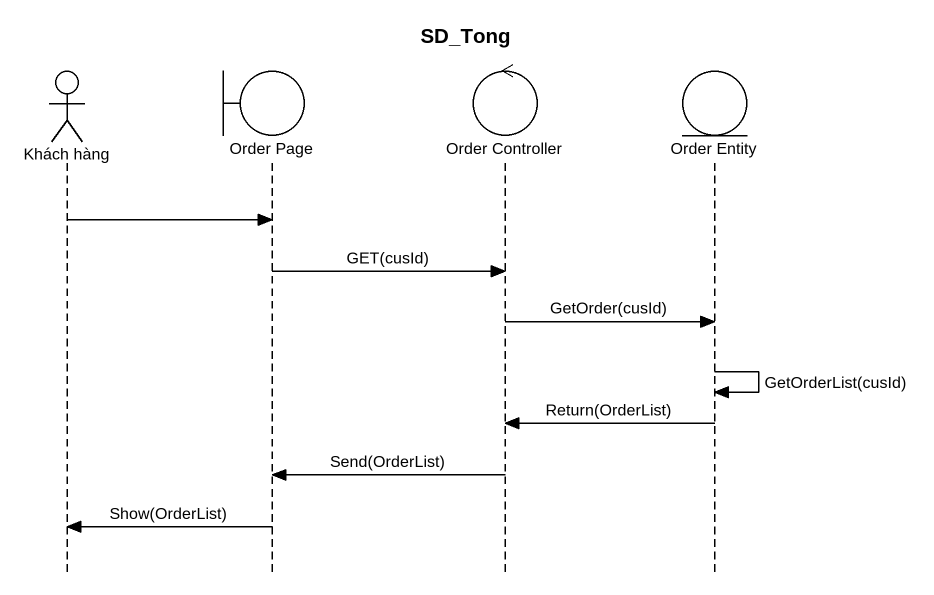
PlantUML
@startuml
title SD_Tong
hide footbox
actor "Khách hàng" as Khách_hàng
boundary "Order Page" as Order_Page
control "Order Controller" as Order_Controller
entity "Order Entity" as Order_Entity

Khách_hàng -> Order_Page
Order_Page -> Order_Controller : GET(cusId)
Order_Controller -> Order_Entity : GetOrder(cusId)
Order_Entity -> Order_Entity : GetOrderList(cusId)
Order_Entity -> Order_Controller : Return(OrderList)
Order_Controller -> Order_Page : Send(OrderList)
Order_Page -> Khách_hàng : Show(OrderList)
@enduml
